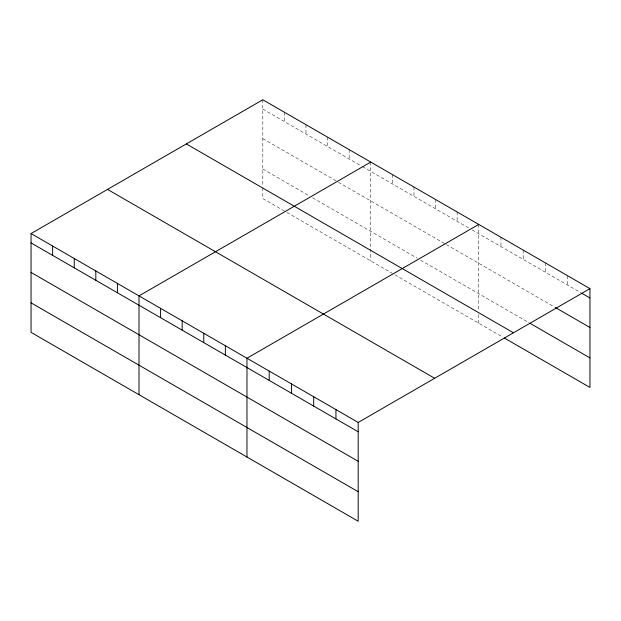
<?xml version="1.0" encoding="UTF-8"?>
<svg xmlns="http://www.w3.org/2000/svg" width="621" height="621" viewBox="0 0 621 621"><rect width="100%" height="100%" fill="white"/><g stroke="black" fill="none" stroke-linecap="round" stroke-linejoin="round"><path stroke-width="0.47" stroke-dasharray="3.1 2.33" d="M262.807 109.102L361.632 166.156M362.462 166.63L468.754 228M472.076 229.917L580.883 292.739M262.807 138.623L337.545 181.774M338.375 182.248L445.505 244.1M446.336 244.581L554.522 307.038M262.807 169.036L309.312 195.887M312.635 197.804L417.273 258.22M420.588 260.137L528.983 322.71M284.402 211.024L262.807 198.557L262.807 187.131M286.894 212.467L392.356 273.356M394.847 274.793L502.614 337.009M567.703 275.794L567.703 285.132M545.455 262.947L545.455 272.285M523.216 250.108L523.216 259.446M500.968 237.261L500.968 246.599M478.721 224.422L478.721 310.834M478.721 314.645L478.721 323.215M457.134 211.955L457.134 221.293M435.538 199.488L435.538 208.827M413.951 187.022L413.951 196.36M392.356 174.555L392.356 183.894M370.768 162.089L370.768 260.89M349.173 149.622L349.173 158.96M327.585 137.156L327.585 146.494M305.99 124.689L305.99 134.027M284.402 112.23L284.402 121.569M262.807 99.764L262.807 186.184"/><path stroke-width="0.93" d="M358.193 461.302L358.193 422.443L31.05 233.566L31.05 332.367L358.193 521.236L358.193 461.302L31.05 272.425M504.26 337.964L589.95 387.434L589.95 288.633L262.807 99.764L31.05 233.566M370.768 162.089L139.003 295.891L139.003 394.692M478.721 224.422L246.964 358.224L246.964 457.025M358.193 422.443L589.95 288.633M581.714 293.213L589.95 297.971M555.345 307.519L589.95 327.492M529.806 323.184L589.95 357.913M186.331 143.917L513.466 332.794M107.534 189.413L434.669 378.282M31.05 242.904L358.193 431.781M31.05 302.846L358.193 491.716M335.945 409.596L335.945 418.934M313.698 396.749L313.698 406.087M291.451 383.91L291.451 393.248M269.211 371.063L269.211 380.401M225.369 345.757L225.369 355.096M203.781 333.291L203.781 342.629M182.186 320.824L182.186 330.162M160.598 308.358L160.598 317.696M117.416 283.432L117.416 292.77M95.82 270.966L95.82 280.304M74.233 258.499L74.233 267.837M52.638 246.032L52.638 255.371"/></g></svg>
